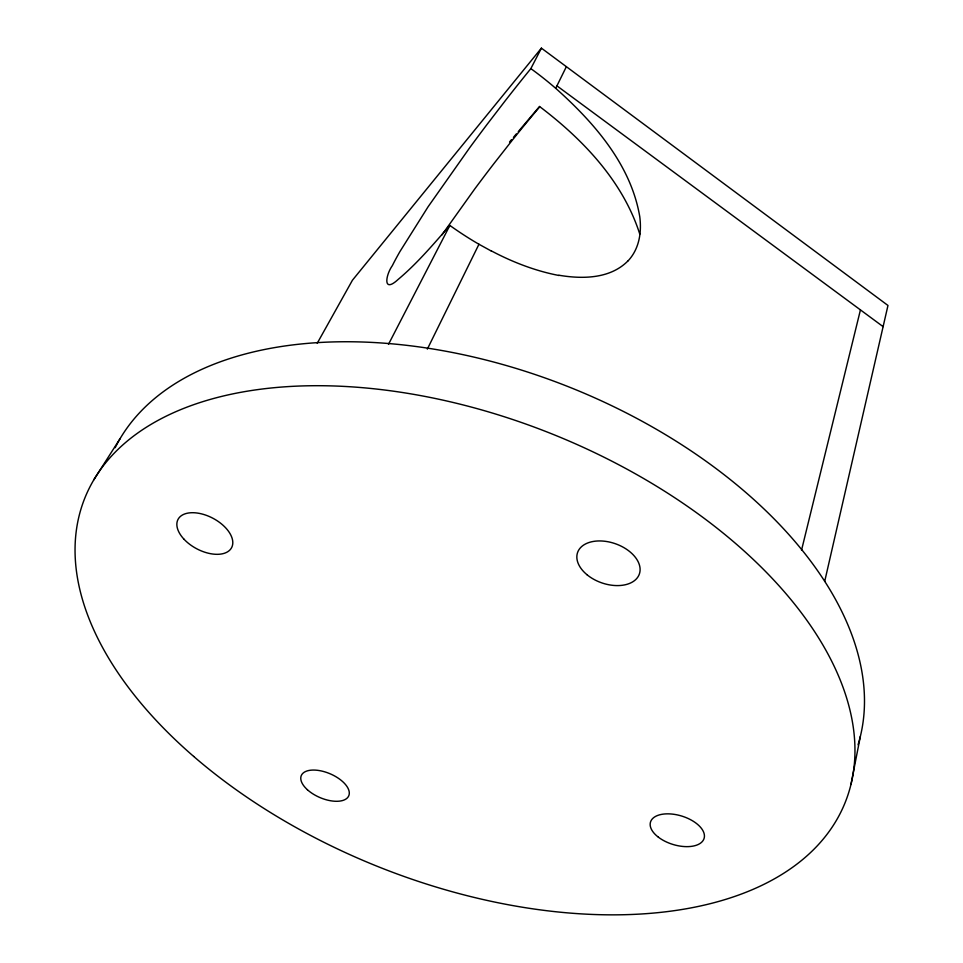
<?xml version="1.0" encoding="UTF-8"?>
<svg xmlns="http://www.w3.org/2000/svg" width="963" height="963" viewBox="0 0 963 963"><rect width="100%" height="100%" fill="white"/><g stroke="black" fill="none" stroke-linecap="round" stroke-linejoin="round"><path stroke-width="1.44" d="M850.955 784.484L860.344 736.454M824.689 581.435L887.97 305.464L541.411 48.15L352.422 280.245L317.212 343.297M801.517 550.27L860.441 309.893M427.343 349.112L478.96 244.253A226.919 137.372 41.5 0 1 449.865 225.438C433.494 244.145 417.328 263.308 398.237 279.354C382.552 293.908 385.573 275.117 392.35 265.644A84.503 8.751 -55.5 0 1 399.91 251.596L428.102 206.756L469.92 147.423A282.592 32.549 -55.5 0 1 487.41 123.962L505.707 100.152A357.068 42.733 -55.6 0 1 530.842 68.626L541.411 48.15M627.707 261.238A105.689 66.182 43.2 0 0 640.395 227.268A112.527 70.528 43 0 0 639.793 216.844C631.006 164.625 594.039 122.518 555.711 88.319L566.364 66.676M388.498 344.309L449.865 225.45M93.784 479.851L120.122 438.586M441.885 234.972L474.699 189.013A274.371 36.341 -55.5 0 1 493.959 163.566L511.979 140.598A349.581 48.114 -55.7 0 1 539.834 106.712C583.109 139.527 623.037 181.429 639.793 234.165M509.547 141.97L511.485 139.671M513.423 137.372L516.337 133.929M518.275 131.63L539.593 106.375M627.671 261.214C609.88 278.969 582.182 279.186 558.949 275.237M491.094 250.922L478.96 244.253M556.927 85.851L883.119 326.638M115.175 447.699A400.5 236.14 21.8 0 1 570.072 387.403A400.5 236.14 21.8 0 1 858.057 744.748M530.842 68.614A243.531 159.232 41.4 0 1 555.711 88.319M559.009 275.49A202.832 123.902 41.6 0 1 491.118 250.765M193.683 756.437A409.516 233.178 21.8 0 0 843.239 807.066A409.516 233.178 21.8 0 0 358.08 387.319A409.516 233.178 21.8 0 0 193.683 756.437M587.033 574.755A32.706 20.717 19.2 0 0 639.336 574.092A32.706 20.717 19.2 0 0 599.07 540.941A32.706 20.717 19.2 0 0 587.033 574.755M658.379 837.184A27.999 14.854 17 0 0 703.604 839.64A27.999 14.854 17 0 0 669.935 813.904A27.999 14.854 17 0 0 658.379 837.184M307.426 789.756A25.796 12.928 23.1 0 0 348.293 796.702A25.796 12.928 23.1 0 0 319.379 770.581A25.796 12.928 23.1 0 0 307.426 789.756M183.764 538.955A30.286 17.274 27.8 0 0 231.313 548.176A30.286 17.274 27.8 0 0 199.401 513.399A30.286 17.274 27.8 0 0 183.764 538.955"/></g></svg>
